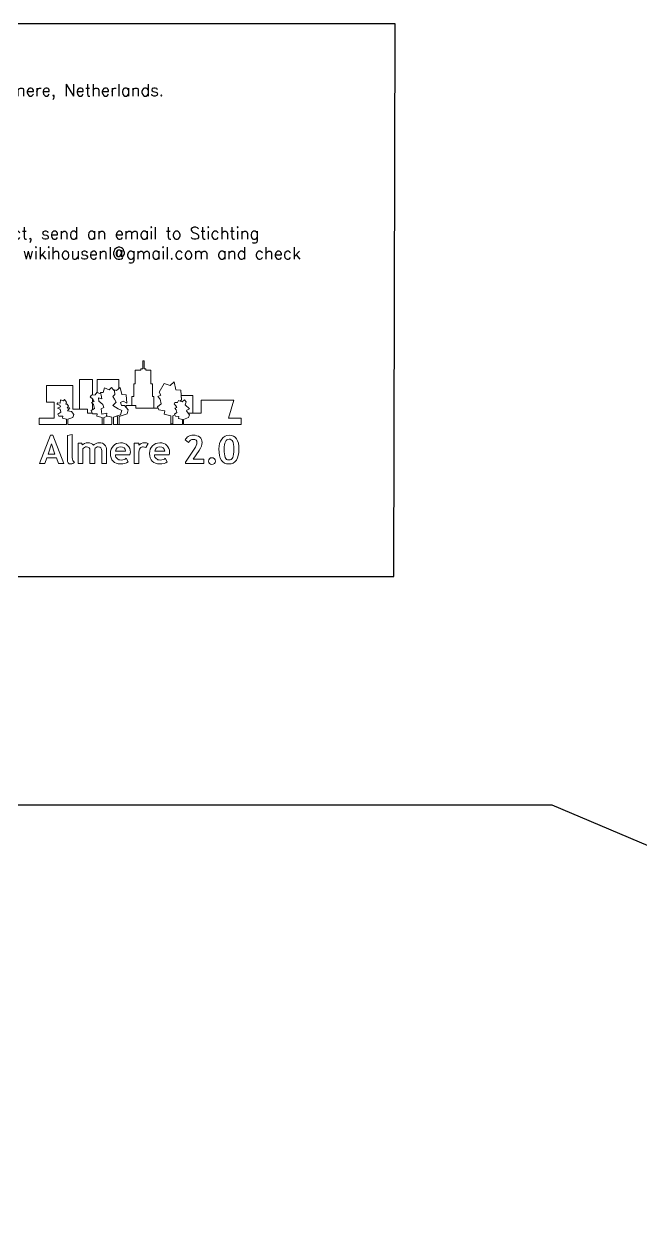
# Model space of a CAD drawing. Header units: millimetres. Extents: x -2063935 to 28085, y -14264 to 11271.
# Drawn here: x -18288 to -16745, y 6461 to 9425 of the extents above; entities that cross this region are included whole.
import ezdxf
from ezdxf import colors
from ezdxf.entities.mleader import LeaderData, LeaderLine
from ezdxf.math import Vec2, Vec3

# ---------------------------------------------------------------- set-up
doc = ezdxf.new("R2010")
doc.units = ezdxf.units.MM
doc.layers.add('ATTENTION', color=30, linetype='Continuous')
doc.styles.get("Standard").update_dxf_attribs({"font": 'romans.shx'})

msp = doc.modelspace()

# ---------------------------------------------------------------- linework, layer by layer
at = {"layer": 'ATTENTION'}
msp.add_lwpolyline([(-19474.9073, 8043.33328), (-17363.38163, 8043.33328), (-17359.84966, 9425.26081), (-19471.37532, 9425.26081)], close=True, dxfattribs=at)
at = {"layer": 'ATTENTION', "lineweight": 0}
for points in [[(-17966.1656, 8524.71205), (-17970.0197, 8524.71205), (-17970.0197, 8558.93549), (-17982.50232, 8558.93549), (-17982.50232, 8562.29997), (-17987.06466, 8562.29997), (-17987.06466, 8582.34023), (-17990.4959, 8582.34023), (-17990.4959, 8562.29997), (-17995.05301, 8562.29997), (-17995.05301, 8558.93549), (-18009.46267, 8558.93549), (-18009.46267, 8524.71205), (-18013.06868, 8524.71205), (-18013.06868, 8493.0087), (-18017.4196, 8493.0087), (-18017.4196, 8470.56879), (-18007.43416, 8470.56879), (-18007.43416, 8463.88172), (-17962.55501, 8463.88172), (-17962.55501, 8464.52975), (-17962.55501, 8493.0087), (-17966.1656, 8493.0087), (-17966.1656, 8524.71205)], [(-18116.70333, 8451.65701), (-18128.52338, 8451.65701), (-18128.52338, 8461.87613), (-18165.42073, 8461.87613), (-18165.42073, 8520.71788), (-18230.70081, 8520.71788), (-18230.70081, 8479.56649), (-18211.70655, 8479.56649), (-18211.70655, 8439.2032), (-18249.00974, 8439.2032), (-18249.00974, 8422.94111), (-18180.79392, 8422.94111), (-18180.71144, 8436.4527), (-18190.80226, 8439.04872), (-18190.02136, 8443.77339), (-18200.54878, 8444.35465), (-18202.89934, 8448.76382), (-18195.21994, 8454.18233), (-18196.93426, 8461.4572), (-18203.63769, 8464.3792), (-18195.72593, 8467.15849), (-18198.03786, 8471.84127), (-18205.04305, 8474.13095), (-18202.5066, 8477.78213), (-18196.83542, 8477.02414), (-18195.61399, 8484.7991), (-18188.61208, 8482.68223), (-18186.25105, 8485.78096), (-18181.02498, 8479.52198), (-18182.99261, 8474.09953), (-18179.06193, 8473.96862), (-18175.82836, 8469.11172), (-18179.3663, 8464.46298), (-18172.92797, 8464.94343), (-18178.82498, 8457.71307), (-18168.89387, 8455.57264), (-18162.87708, 8448.41166), (-18164.88857, 8441.0229), (-18177.78421, 8436.43176), (-18177.86865, 8422.94111), (-18067.66621, 8422.94111), (-18067.55232, 8441.50335), (-18081.42131, 8445.07598), (-18080.34651, 8451.56799), (-18093.1119, 8449.54145)], [(-18128.52338, 8456.27433), (-18128.52338, 8451.65701), (-18116.70319, 8451.65701), (-18119.03869, 8458.16604), (-18116.41779, 8460.04857), (-18116.41779, 8476.1588), (-18118.36186, 8478.32673), (-18116.41779, 8478.97738), (-18116.41779, 8487.53782), (-18121.56925, 8492.34628), (-18118.16615, 8497.06571), (-18116.41779, 8497.1495), (-18116.41779, 8535.77163), (-18148.69324, 8535.77163), (-18148.69324, 8461.87613)], [(-18064.03532, 8510.95565), (-18055.73802, 8508.27323), (-18049.93462, 8513.30686), (-18049.93462, 8535.77163), (-18104.79201, 8535.77163), (-18104.79201, 8503.20687), (-18095.57962, 8500.22858), (-18096.25382, 8503.29065), (-18089.61781, 8503.24745), (-18085.7552, 8514.6029), (-18074.09015, 8510.10602), (-18068.30049, 8516.07175), (-18064.03532, 8510.95565)], [(-18035.93799, 8470.58843), (-18043.97347, 8470.63425), (-18045.84488, 8478.00992), (-18039.18595, 8481.33513), (-18030.07109, 8476.99272), (-18031.67413, 8497.84727), (-18042.63815, 8498.3539), (-18046.64869, 8516.15554), (-18055.73802, 8508.27323), (-18064.03532, 8510.95565), (-18061.12315, 8507.47204), (-18059.93969, 8498.32248), (-18065.28817, 8493.06368), (-18060.84234, 8486.38578), (-18057.21931, 8479.02843), (-18064.95957, 8470.72196), (-18051.94676, 8462.56212), (-18043.04791, 8457.93956), (-18045.80887, 8447.78459), (-18056.92279, 8443.8323), (-18053.58907, 8443.03504), (-18053.58907, 8423.67422), (-18049.17597, 8423.67422), (-18049.17597, 8443.03504), (-18029.75821, 8449.73782), (-18026.79694, 8460.36146), (-18035.93799, 8470.58843)], [(-17910.76558, 8449.00208), (-17905.19651, 8453.15335), (-17906.85126, 8460.18996), (-17910.18956, 8464.1501), (-17905.68613, 8465.70666), (-17907.92213, 8470.23365), (-17912.4164, 8474.70174), (-17909.96438, 8478.23379), (-17903.75908, 8478.5074), (-17900.81876, 8482.94406), (-17896.77876, 8481.54328), (-17893.97067, 8484.76245), (-17895.74847, 8509.02336), (-17907.88024, 8509.6164), (-17912.31821, 8530.32825), (-17922.38023, 8521.15644), (-17937.17609, 8526.18614), (-17949.30131, 8504.16516), (-17945.39223, 8496.37187), (-17953.15672, 8493.63708), (-17947.34808, 8486.83743), (-17944.41823, 8474.70305), (-17953.98933, 8467.48185), (-17950.49263, 8459.60739), (-17935.62738, 8457.37924), (-17936.88284, 8449.48515), (-17920.00022, 8445.24617), (-17920.00022, 8425.05536), (-17915.11714, 8425.05536), (-17915.11714, 8445.24617), (-17909.94606, 8447.12478), (-17910.76558, 8449.00208)], [(-18081.42131, 8445.07598), (-18080.34651, 8451.56799), (-18093.1119, 8449.54145), (-18094.61217, 8462.50975), (-18087.49374, 8465.86899), (-18090.12314, 8472.91084), (-18100.49804, 8481.50924), (-18101.39218, 8490.04612), (-18092.55944, 8487.78132), (-18094.7169, 8496.32867), (-18095.57962, 8500.22858), (-18105.4145, 8503.40979), (-18109.49115, 8497.48071), (-18118.16615, 8497.06571), (-18121.56925, 8492.34628), (-18115.23826, 8486.43945), (-18112.07408, 8480.43183), (-18118.36186, 8478.32673), (-18113.65944, 8473.08495), (-18111.28205, 8463.73379), (-18119.03869, 8458.16604), (-18116.2031, 8450.26278), (-18104.15839, 8450.38322), (-18105.18213, 8444.30097), (-18091.50166, 8441.03599), (-18091.50166, 8423.67422), (-18087.54283, 8423.67422), (-18087.54283, 8441.03599), (-18078.22309, 8444.25384), (-18081.42131, 8445.07598)], [(-17892.2701, 8479.97886), (-17886.40779, 8485.25207), (-17881.6674, 8479.76286), (-17884.72293, 8472.12143), (-17874.02728, 8462.57128), (-17880.71173, 8459.322), (-17881.094, 8457.21953), (-17876.69007, 8451.30354), (-17865.13039, 8451.28391), (-17865.13039, 8495.47118), (-17894.75877, 8495.47118), (-17893.97067, 8484.76245), (-17896.77876, 8481.54328), (-17892.2701, 8479.97886)], [(-17776.57125, 8439.2032), (-17762.82139, 8484.39851), (-17844.94744, 8484.39851), (-17844.94744, 8451.28391), (-17865.13039, 8451.28391), (-17876.69007, 8451.30354), (-17873.91601, 8447.57251), (-17875.86138, 8440.42724), (-17888.33614, 8435.99189), (-17888.41338, 8422.94111), (-17745.01845, 8422.94111), (-17745.01845, 8439.2032), (-17776.57125, 8439.2032)], [(-18055.08462, 8464.52975), (-18055.08803, 8464.52975), (-18051.94676, 8462.56212), (-18043.04791, 8457.93956), (-18045.80887, 8447.78459), (-18063.53262, 8441.48109), (-18063.64717, 8422.94111), (-17891.24374, 8422.94111), (-17891.16388, 8436.00629), (-17900.92873, 8438.51852), (-17900.16943, 8443.0874), (-17908.76783, 8444.43058), (-17910.76558, 8449.00208), (-17905.19651, 8453.15335)], [(-17952.67843, 8464.52975), (-17962.55501, 8464.52975), (-17962.55501, 8463.88172), (-18007.43416, 8463.88172), (-18007.43416, 8470.56879), (-18017.4196, 8470.56879), (-18032.31168, 8470.56879), (-18032.31168, 8466.53133)], [(-18201.09993, 8325.54006), (-18206.2036, 8339.69968), (-18230.13395, 8339.69968), (-18234.9974, 8325.54006), (-18248.77213, 8325.54006), (-18220.93269, 8396.33029), (-18215.49585, 8396.33029), (-18187.42076, 8325.54006), (-18201.09993, 8325.54006)], [(-18218.21427, 8374.97304), (-18226.60452, 8349.18306), (-18209.82532, 8349.18306), (-18218.21427, 8374.97304)]]:
    msp.add_lwpolyline(points, dxfattribs=at)
for points, knots in [([(-18178.69603, 8395.6155), (-18178.69603, 8395.6155), (-18166.77699, 8398.47597), (-18166.77699, 8398.47597), (-18166.77699, 8398.47597), (-18166.77699, 8341.07689), (-18166.77699, 8341.07689), (-18166.77699, 8334.78518), (-18164.90231, 8331.03974), (-18161.15491, 8329.82748), (-18162.99948, 8326.33339), (-18166.14468, 8324.58439), (-18170.5964, 8324.58439), (-18175.99986, 8324.58439), (-18178.69603, 8328.33768), (-18178.69603, 8335.8338), (-18178.69603, 8335.8338), (-18178.69603, 8395.6155), (-18178.69603, 8395.6155)], [0, 0, 0, 0, 1, 1, 1, 2, 2, 2, 3, 3, 3, 4, 4, 4, 5, 5, 5, 6, 6, 6, 6]), ([(-17883.75678, 8325.54006), (-17883.75678, 8325.54006), (-17883.75678, 8329.15851), (-17883.75678, 8329.15851), (-17883.75678, 8329.15851), (-17861.63762, 8361.72197), (-17861.63762, 8361.72197), (-17857.22059, 8368.23361), (-17855.01077, 8373.71758), (-17855.01077, 8378.16472), (-17855.01077, 8383.44315), (-17858.17103, 8386.08237), (-17864.49808, 8386.08237), (-17869.32879, 8386.08237), (-17873.22086, 8383.52432), (-17876.1795, 8378.4056), (-17876.1795, 8378.4056), (-17884.52001, 8384.98663), (-17884.52001, 8384.98663), (-17882.86788, 8388.32362), (-17880.26794, 8391.09637), (-17876.7241, 8393.30226), (-17873.1842, 8395.51077), (-17869.26465, 8396.61568), (-17864.9733, 8396.61568), (-17857.8241, 8396.61568), (-17852.23278, 8394.98974), (-17848.1941, 8391.73261), (-17844.15934, 8388.47155), (-17842.13934, 8383.9511), (-17842.13934, 8378.16472), (-17842.13934, 8372.86141), (-17844.73012, 8366.25027), (-17849.91299, 8358.33523), (-17849.91299, 8358.33523), (-17864.214, 8336.54858), (-17864.214, 8336.54858), (-17864.214, 8336.54858), (-17837.99331, 8336.54858), (-17837.99331, 8336.54858), (-17837.99331, 8336.54858), (-17837.99331, 8325.54006), (-17837.99331, 8325.54006), (-17837.99331, 8325.54006), (-17883.75678, 8325.54006), (-17883.75678, 8325.54006)], [0, 0, 0, 0, 1, 1, 1, 2, 2, 2, 3, 3, 3, 4, 4, 4, 5, 5, 5, 6, 6, 6, 7, 7, 7, 8, 8, 8, 9, 9, 9, 10, 10, 10, 11, 11, 11, 12, 12, 12, 13, 13, 13, 14, 14, 14, 15, 15, 15, 15]), ([(-17800.10036, 8362.58076), (-17800.10036, 8372.11389), (-17797.77402, 8380.16901), (-17793.12266, 8386.74872), (-17788.46606, 8393.32844), (-17782.24505, 8396.61568), (-17774.45831, 8396.61568), (-17758.21716, 8396.61568), (-17750.0979, 8384.76146), (-17750.0979, 8361.053), (-17750.0979, 8349.96069), (-17752.29201, 8341.11092), (-17756.675, 8334.50371), (-17761.06322, 8327.88865), (-17767.20962, 8324.58439), (-17775.12597, 8324.58439), (-17783.64321, 8324.58439), (-17789.93491, 8327.63468), (-17794.00371, 8333.74049), (-17798.07381, 8339.84237), (-17800.10036, 8349.45274), (-17800.10036, 8362.58076)], [0, 0, 0, 0, 1, 1, 1, 2, 2, 2, 3, 3, 3, 4, 4, 4, 5, 5, 5, 6, 6, 6, 7, 7, 7, 7]), ([(-18092.84221, 8325.54006), (-18092.84221, 8325.54006), (-18092.84221, 8357.52618), (-18092.84221, 8357.52618), (-18092.84221, 8364.23289), (-18095.84734, 8367.5869), (-18101.85169, 8367.5869), (-18103.63342, 8367.5869), (-18105.35101, 8367.06193), (-18107.00314, 8366.0107), (-18108.65265, 8364.96339), (-18109.81386, 8363.75244), (-18110.48086, 8362.38701), (-18110.48086, 8362.38701), (-18110.48086, 8325.54006), (-18110.48086, 8325.54006), (-18110.48086, 8325.54006), (-18122.39662, 8325.54006), (-18122.39662, 8325.54006), (-18122.39662, 8325.54006), (-18122.39662, 8359.38385), (-18122.39662, 8359.38385), (-18122.39662, 8361.89346), (-18123.17556, 8363.8912), (-18124.73146, 8365.3666), (-18126.29261, 8366.84593), (-18128.48541, 8367.5869), (-18131.31118, 8367.5869), (-18132.80884, 8367.5869), (-18134.43413, 8367.0292), (-18136.20146, 8365.91644), (-18137.96225, 8364.80236), (-18139.238, 8363.57963), (-18140.03723, 8362.24824), (-18140.03723, 8362.24824), (-18140.03723, 8325.54006), (-18140.03723, 8325.54006), (-18140.03723, 8325.54006), (-18151.95561, 8325.54006), (-18151.95561, 8325.54006), (-18151.95561, 8325.54006), (-18151.95561, 8376.59506), (-18151.95561, 8376.59506), (-18151.95561, 8376.59506), (-18143.75649, 8376.59506), (-18143.75649, 8376.59506), (-18143.75649, 8376.59506), (-18141.32084, 8372.11389), (-18141.32084, 8372.11389), (-18138.01462, 8375.73758), (-18133.74159, 8377.54681), (-18128.4985, 8377.54681), (-18121.72831, 8377.54681), (-18116.62595, 8375.70354), (-18113.19797, 8372.01832), (-18111.70425, 8373.70318), (-18109.62403, 8375.04505), (-18106.95208, 8376.04653), (-18104.28406, 8377.04541), (-18101.61408, 8377.54681), (-18098.94344, 8377.54681), (-18093.25786, 8377.54681), (-18088.8284, 8375.91955), (-18085.66946, 8372.66242), (-18082.50724, 8369.40267), (-18080.92318, 8364.93066), (-18080.92318, 8359.24246), (-18080.92318, 8359.24246), (-18080.92318, 8325.54006), (-18080.92318, 8325.54006), (-18080.92318, 8325.54006), (-18092.84221, 8325.54006), (-18092.84221, 8325.54006)], [0, 0, 0, 0, 1, 1, 1, 2, 2, 2, 3, 3, 3, 4, 4, 4, 5, 5, 5, 6, 6, 6, 7, 7, 7, 8, 8, 8, 9, 9, 9, 10, 10, 10, 11, 11, 11, 12, 12, 12, 13, 13, 13, 14, 14, 14, 15, 15, 15, 16, 16, 16, 17, 17, 17, 18, 18, 18, 19, 19, 19, 20, 20, 20, 21, 21, 21, 22, 22, 22, 23, 23, 23, 24, 24, 24, 24]), ([(-18022.4781, 8347.41965), (-18022.4781, 8347.41965), (-18058.94475, 8347.41965), (-18058.94475, 8347.41965), (-18058.7235, 8343.35217), (-18057.32404, 8340.19191), (-18054.75028, 8337.93234), (-18052.1752, 8335.67408), (-18048.71385, 8334.54953), (-18044.35639, 8334.54953), (-18038.92544, 8334.54953), (-18034.79184, 8335.9634), (-18031.96345, 8338.78852), (-18031.96345, 8338.78852), (-18027.34089, 8329.6874), (-18027.34089, 8329.6874), (-18031.53405, 8326.28626), (-18037.79696, 8324.58439), (-18046.1211, 8324.58439), (-18053.90785, 8324.58439), (-18060.06537, 8326.8649), (-18064.59563, 8331.42332), (-18069.12459, 8335.98696), (-18071.38809, 8342.34937), (-18071.38809, 8350.51838), (-18071.38809, 8358.55778), (-18068.904, 8365.07466), (-18063.92928, 8370.06378), (-18058.95391, 8375.05421), (-18052.98752, 8377.54681), (-18046.02619, 8377.54681), (-18038.62303, 8377.54681), (-18032.67824, 8375.33567), (-18028.19772, 8370.91996), (-18023.71589, 8366.50555), (-18021.47399, 8360.88019), (-18021.47399, 8354.0465), (-18021.47399, 8352.58419), (-18021.80979, 8350.37437), (-18022.4781, 8347.41965)], [0, 0, 0, 0, 1, 1, 1, 2, 2, 2, 3, 3, 3, 4, 4, 4, 5, 5, 5, 6, 6, 6, 7, 7, 7, 8, 8, 8, 9, 9, 9, 10, 10, 10, 11, 11, 11, 12, 12, 12, 13, 13, 13, 13]), ([(-18058.51666, 8356.38331), (-18058.51666, 8356.38331), (-18033.44015, 8356.38331), (-18033.44015, 8356.38331), (-18034.26884, 8363.85062), (-18038.39916, 8367.5869), (-18045.83506, 8367.5869), (-18052.63667, 8367.5869), (-18056.86518, 8363.85062), (-18058.51666, 8356.38331)], [0, 0, 0, 0, 1, 1, 1, 2, 2, 2, 3, 3, 3, 3]), ([(-17982.43555, 8365.48835), (-17984.5629, 8366.88651), (-17986.90232, 8367.5869), (-17989.44467, 8367.5869), (-17992.20694, 8367.5869), (-17994.6655, 8366.32882), (-17996.80659, 8363.81789), (-17998.9503, 8361.30959), (-18000.02838, 8358.24228), (-18000.02838, 8354.61859), (-18000.02838, 8354.61859), (-18000.02838, 8325.54006), (-18000.02838, 8325.54006), (-18000.02838, 8325.54006), (-18011.94545, 8325.54006), (-18011.94545, 8325.54006), (-18011.94545, 8325.54006), (-18011.94545, 8376.59506), (-18011.94545, 8376.59506), (-18011.94545, 8376.59506), (-18000.02838, 8376.59506), (-18000.02838, 8376.59506), (-18000.02838, 8376.59506), (-18000.02838, 8371.92145), (-18000.02838, 8371.92145), (-17996.68812, 8375.67212), (-17992.25276, 8377.54681), (-17986.7269, 8377.54681), (-17982.6581, 8377.54681), (-17979.54236, 8376.92758), (-17977.37705, 8375.69045), (-17977.37705, 8375.69045), (-17982.43555, 8365.48835), (-17982.43555, 8365.48835)], [0, 0, 0, 0, 1, 1, 1, 2, 2, 2, 3, 3, 3, 4, 4, 4, 5, 5, 5, 6, 6, 6, 7, 7, 7, 8, 8, 8, 9, 9, 9, 10, 10, 10, 11, 11, 11, 11]), ([(-17924.65813, 8347.41965), (-17924.65813, 8347.41965), (-17961.12674, 8347.41965), (-17961.12674, 8347.41965), (-17960.9055, 8343.35217), (-17959.50734, 8340.19191), (-17956.93358, 8337.93234), (-17954.3585, 8335.67408), (-17950.89846, 8334.54953), (-17946.54165, 8334.54953), (-17941.10743, 8334.54953), (-17936.97579, 8335.9634), (-17934.14544, 8338.78852), (-17934.14544, 8338.78852), (-17929.52288, 8329.6874), (-17929.52288, 8329.6874), (-17933.71735, 8326.28626), (-17939.97895, 8324.58439), (-17948.30506, 8324.58439), (-17956.09049, 8324.58439), (-17962.24867, 8326.8649), (-17966.77828, 8331.42332), (-17971.30789, 8335.98696), (-17973.5727, 8342.34937), (-17973.5727, 8350.51838), (-17973.5727, 8358.55778), (-17971.08272, 8365.07466), (-17966.11062, 8370.06378), (-17961.13852, 8375.05421), (-17955.17148, 8377.54681), (-17948.2108, 8377.54681), (-17940.80502, 8377.54681), (-17934.86154, 8375.33567), (-17930.37906, 8370.91996), (-17925.89919, 8366.50555), (-17923.65795, 8360.88019), (-17923.65795, 8354.0465), (-17923.65795, 8352.58419), (-17923.99178, 8350.37437), (-17924.65813, 8347.41965)], [0, 0, 0, 0, 1, 1, 1, 2, 2, 2, 3, 3, 3, 4, 4, 4, 5, 5, 5, 6, 6, 6, 7, 7, 7, 8, 8, 8, 9, 9, 9, 10, 10, 10, 11, 11, 11, 12, 12, 12, 13, 13, 13, 13]), ([(-17960.69865, 8356.38331), (-17960.69865, 8356.38331), (-17935.62607, 8356.38331), (-17935.62607, 8356.38331), (-17936.45083, 8363.85062), (-17940.58246, 8367.5869), (-17948.01836, 8367.5869), (-17954.82063, 8367.5869), (-17959.04783, 8363.85062), (-17960.69865, 8356.38331)], [0, 0, 0, 0, 1, 1, 1, 2, 2, 2, 3, 3, 3, 3]), ([(-17787.23286, 8361.72197), (-17787.23286, 8352.40877), (-17786.32955, 8345.55937), (-17784.51771, 8341.17638), (-17782.70586, 8336.79208), (-17779.70271, 8334.59928), (-17775.50561, 8334.59928), (-17770.96291, 8334.59928), (-17767.7372, 8336.56953), (-17765.8311, 8340.53098), (-17763.92238, 8344.48719), (-17762.96933, 8351.53819), (-17762.96933, 8361.67222), (-17762.96933, 8371.1124), (-17763.8831, 8377.62666), (-17765.70804, 8381.21893), (-17767.53821, 8384.80989), (-17770.53351, 8386.60472), (-17774.69526, 8386.60472), (-17783.05409, 8386.60472), (-17787.23286, 8378.31134), (-17787.23286, 8361.72197)], [0, 0, 0, 0, 1, 1, 1, 2, 2, 2, 3, 3, 3, 4, 4, 4, 5, 5, 5, 6, 6, 6, 7, 7, 7, 7]), ([(-17826.2425, 8331.78333), (-17826.2425, 8334.16596), (-17825.40989, 8336.19512), (-17823.73943, 8337.86165), (-17822.07421, 8339.52949), (-17820.04505, 8340.3621), (-17817.66242, 8340.3621), (-17815.27717, 8340.3621), (-17813.25063, 8339.52949), (-17811.58541, 8337.86165), (-17809.91495, 8336.19512), (-17809.07972, 8334.16596), (-17809.07972, 8331.78333), (-17809.07972, 8329.40201), (-17809.91495, 8327.36761), (-17811.58541, 8325.68275), (-17813.25063, 8323.99789), (-17815.27717, 8323.15219), (-17817.66242, 8323.15219), (-17820.04505, 8323.15219), (-17822.07421, 8323.99789), (-17823.73943, 8325.68275), (-17825.40989, 8327.36761), (-17826.2425, 8329.40201), (-17826.2425, 8331.78333)], [0, 0, 0, 0, 1, 1, 1, 2, 2, 2, 3, 3, 3, 4, 4, 4, 5, 5, 5, 6, 6, 6, 7, 7, 7, 8, 8, 8, 8])]:
    msp.add_open_spline(points, degree=3, knots=knots, dxfattribs=at)

# ---------------------------------------------------------------- texts
at = {"layer": 'ATTENTION', "char_height": 20, "attachment_point": 1}
for s, width, heights, insert in [("{\\H2.5x;PIONIERSWONING v.2\\P\\H0.6x;All CNC parts of the updated 'Pionierswoning' in Almere, Netherlands.}", 1891.4737177, [0], (-19366.97919, 9357.8753)), ('{\\H2.5x;QUESTIONS\\P\\H0.6x;If you have any specific questions about this project, send an email to Stichting WikiHouseNL [WikiHouse Netherlands Foundation] at wikihousenl@gmail.com and check wikihousenl.cc for news and updates}', 1999.6281157, [307.91903], (-19366.97919, 8999.76363))]:
    msp.add_mtext_dynamic_manual_height_columns(s, width=width, gutter_width=1, heights=heights, dxfattribs=dict(at, insert=insert))

# ---------------------------------------------------------------- leaders
at = {"layer": 'ATTENTION'}
ml = msp.add_multileader_mtext('Standard', dxfattribs=at)
ml.set_content('Add rounded corners!\\PAt least a few millimeters,\\Pmakes it a lot easier to assemble.', color=256)
ml.set_leader_properties()
ml.build(insert=Vec2(0, 0))
ml.multileader.update_dxf_attribs({"text_right_attachment_type": 6, "dogleg_length": 0.36, "arrow_head_size": 90, "scale": 500})
ctx = ml.context
ctx.base_point, ctx.scale, ctx.char_height, ctx.arrow_head_size, ctx.landing_gap_size, ctx.plane_origin = Vec3(-19710.84397, 7534.86816), 500, 90, 90, 45, Vec3(-14599.01753, 6554.34895)
ctx.right_attachment, ctx.text_align_type = 6, 2
notes = []
notes.append((ctx, [(0, (1, 1, 0), (-16967.98682, 7471.86816), (-1, 0), 180, [(0, [(-14588.57874, 6461.43161)], 0, [])])]))
ctx.mtext.insert, ctx.mtext.width, ctx.mtext.alignment, ctx.mtext.flow_direction = Vec3(-17192.98682, 7579.86816), 4093.4838796, 3, 5
for ctx, leaders in notes:
    for number, flags, end, landing, length, lines in leaders:
        leader = LeaderData()
        leader.index, (leader.has_last_leader_line, leader.has_dogleg_vector, leader.attachment_direction) = number, flags
        leader.last_leader_point, leader.dogleg_vector, leader.dogleg_length = Vec3(end), Vec3(landing), length
        for number, points, colour, breaks in lines:
            line = LeaderLine()
            line.index, line.vertices, line.color, line.breaks = number, Vec3.list(points), colors.encode_raw_color(colour), breaks
            leader.lines.append(line)
        ctx.leaders.append(leader)

doc.saveas('drawing.dxf')
